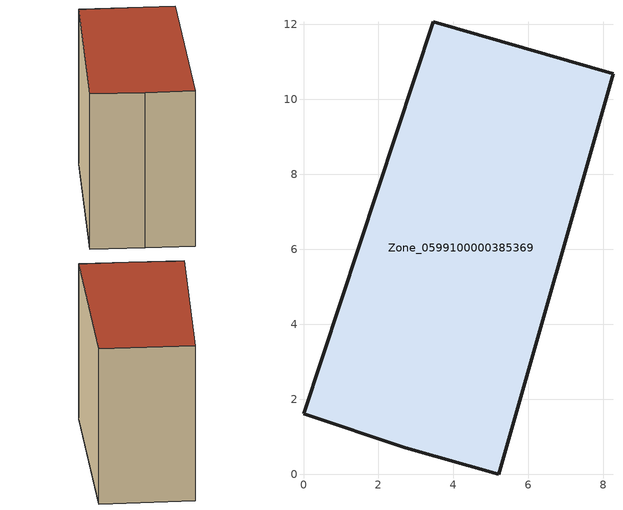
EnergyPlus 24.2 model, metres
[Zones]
Zone_0599100000385369
 floor ground (C_G): 5.21,0 2.72,0.71 0,1.61 3.46,12.07 8.26,10.68 z0
 wall outside (C_F): 2.72,0.71 5.21,0 8.26,10.68 3.46,12.07 0,1.61 2.72,0.71 z0:8.7
 roof outside (C_R): 8.26,10.68 3.46,12.07 0,1.61 2.72,0.71 5.21,0 z8.7
[BUILDING]
Pand.0599100000385369: North Axis=0; Terrain=City; Loads Convergence Tolerance Value=0.04; Temperature Convergence Tolerance Value=0.4; Solar Distribution=FullExterior; Maximum Number of Warmup Days=25; Minimum Number of Warmup Days=1
[Site:Location]
Rotterdam.The.Hague.AP_ZH_NLD Design_Conditions: Latitude=51.96; Longitude=4.45; Time Zone=1; Elevation=-4.5
[SITE:GROUNDTEMPERATURE:BUILDINGSURFACE]
18, 18, 18, 18, 18, 18, 18, 18, 18, 18, 18, 18
[MATERIAL] Thermal Absorptance=0.9; Solar Absorptance=0.7; Visible Absorptance=0.7
Name | Roughness | Thickness | Conductivity | Density | Specific Heat
G.TI.1992-2005 | MediumSmooth | 0.15 | 0.06 | 540 | 1210
F.TI.1992-2005 | Rough | 0.3 | 0.12 | 1920 | 840
R.TI.1992-2005 | MediumRough | 0.2 | 0.08 | 1500 | 1000
[CONSTRUCTION]
C_G: G.TI.1992-2005
C_F: F.TI.1992-2005
C_R: R.TI.1992-2005
[ZONE]
Zone_0599100000385369: Type=1; Multiplier=1; Ceiling Height=Autocalculate; Volume=Autocalculate; Floor Area=autocalculate; Part of Total Floor Area=Yes
[ZONEINFILTRATION:DESIGNFLOWRATE]
Infil_Zone_0599100000385369: Zone or ZoneList or Space or SpaceList=Zone_0599100000385369; Schedule=AlwaysOn; Design Flow Rate Calculation Method=Flow/Area; Flow Rate per Floor Area=0.0015; Constant Term Coefficient=1; Temperature Term Coefficient=0; Velocity Term Coefficient=0; Velocity Squared Term Coefficient=0
[HVACTEMPLATE:ZONE:IDEALLOADSAIRSYSTEM]
Zone_0599100000385369: Maximum Heating Supply Air Temperature=50; Minimum Cooling Supply Air Temperature=13; Maximum Heating Supply Air Humidity Ratio=0.0156; Minimum Cooling Supply Air Humidity Ratio=0.0077; Heating Limit=NoLimit; Cooling Limit=NoLimit; Dehumidification Control Type=ConstantSensibleHeatRatio; Cooling Sensible Heat Ratio=0.7; Dehumidification Setpoint=60; Humidification Control Type=None; Humidification Setpoint=30; Outdoor Air Method=None; Outdoor Air Flow Rate per Person=0.00944; Outdoor Air Flow Rate per Zone Floor Area=0; Outdoor Air Flow Rate per Zone=0; Demand Controlled Ventilation Type=None; Outdoor Air Economizer Type=NoEconomizer; Heat Recovery Type=None; Sensible Heat Recovery Effectiveness=0.7; Latent Heat Recovery Effectiveness=0.65
[ZONECONTROL:THERMOSTAT]
ThermostatControl_Zone_0599100000385369: Zone or ZoneList=Zone_0599100000385369; Control Type Schedule=DualSetpointControlType; Control 1=Thermostat_Zone_0599100000385369; Temperature Difference Between Cutout And Setpoint=0
[THERMOSTATSETPOINT:DUALSETPOINT]
Thermostat_Zone_0599100000385369: Heating Setpoint Temperature Schedule=HeatingSetpoint_Zone_0599100000385369; Cooling Setpoint Temperature Schedule=CoolingSetpoint_Zone_0599100000385369
[SCHEDULE:COMPACT]
HeatingSetpoint_Zone_0599100000385369: Through: 12/31, For: AllDays, Until: 24:00, 21
CoolingSetpoint_Zone_0599100000385369: Through: 12/31, For: AllDays, Until: 24:00, 24
DualSetpointControlType: Through: 12/31, For: AllDays, Until: 24:00, 4
AlwaysOn: Through: 12/31, For: AllDays, Until: 24:00, 1
